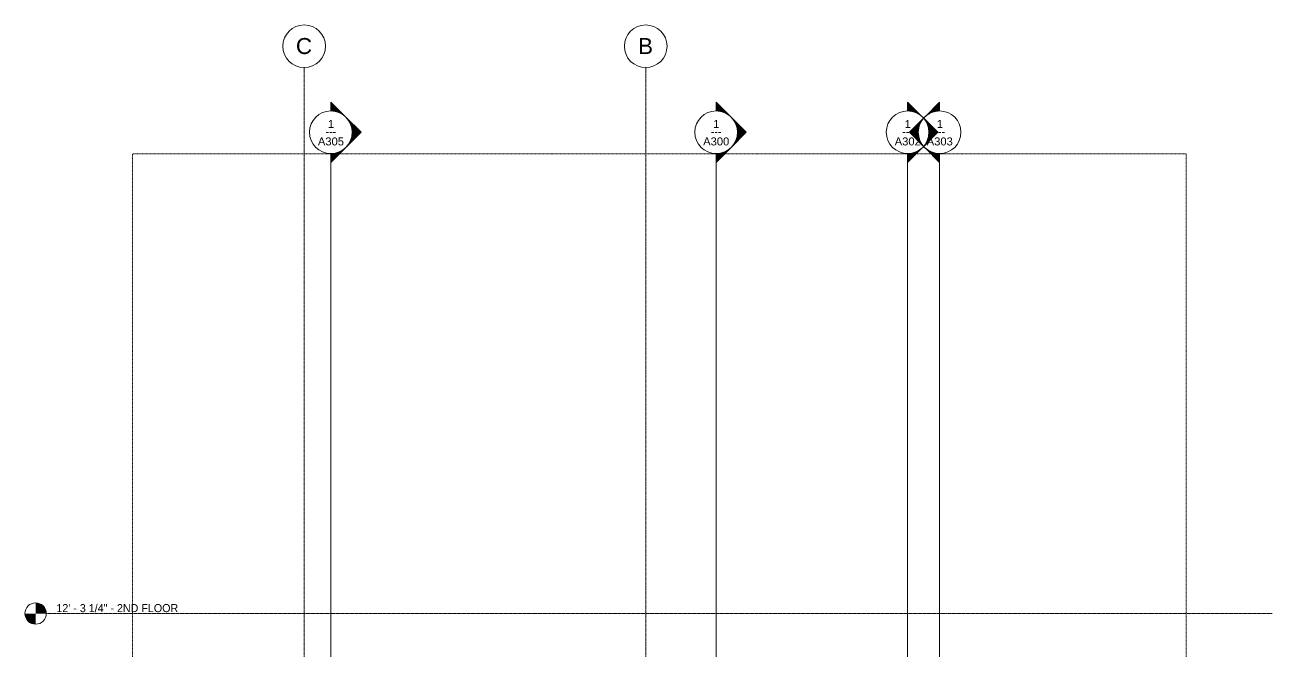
# Model space of a CAD drawing. Header units: inches. Extents: x -8998 to -7518, y -226 to 479.
# Drawn here: x -8219 to -7518, y 126 to 478 of the extents above; entities that cross this region are included whole.
import ezdxf

# ---------------------------------------------------------------- set-up
doc = ezdxf.new("R2010")
doc.units = ezdxf.units.IN
doc.header["$MEASUREMENT"] = 0
doc.linetypes.add('Aligning Line 1_8_', pattern=[0.25, 0.125, -0.125])
doc.linetypes.add('Grid Line 1_2_', pattern=[0.875, 0.5, -0.125, 0.125, -0.125])
for name, color, linetype, lineweight in [('A-FLOR-LEVL', 51, 'Continuous', 9), ('A-FLOR-LEVL-1', 51, 'Grid Line 1_2_', 9), ('G-ANNO-SYMB', 111, 'Aligning Line 1_8_', 9), ('G-ANNO-SYMB-1', 111, 'Continuous', 9), ('S-GRID-1', 1, 'Grid Line 1_2_', 9), ('S-GRID-IDEN', 1, 'Continuous', 9)]:
    doc.layers.add(name, color=color, linetype=linetype, lineweight=lineweight)
doc.styles.add('Arial', font='arial.ttf', dxfattribs={"height": 9})
doc.styles.add('Arial_1', font='arial.ttf', dxfattribs={"height": 4.5})
doc.styles.add('Century Gothic', font='ufonts.com_century-gothic.ttf', dxfattribs={"height": 4.5})

# ---------------------------------------------------------------- blocks, each defined once
blk = doc.blocks.new('Level - Level Head - Circle-50818-Section 26')
at = {"layer": 'A-FLOR-LEVL'}
h = blk.add_hatch(color=256, dxfattribs=at)
edge = h.paths.add_edge_path(flags=0)
edge.add_line((8283.6, 32), (8289.6, 32))
edge.add_arc((8283.6, 32), 6, 0, 90)
edge.add_line((8283.6, 38), (8283.6, 32))
h = blk.add_hatch(color=256, dxfattribs=at)
edge = h.paths.add_edge_path(flags=0)
edge.add_line((8283.6, 26), (8283.6, 32))
edge.add_line((8283.6, 32), (8277.6, 32))
edge.add_arc((8283.6, 32), 6, 180, 270)
blk.add_circle((8283.6, 32), 6, dxfattribs=at)
blk = doc.blocks.new('Grid - Grid Head - Circle-50561-Section 26')
at = {"layer": 'S-GRID-IDEN'}
for start, end in [(0, 180), (180, 360)]:
    blk.add_arc((8434.57, 466.14), 12, start, end, dxfattribs=at)
blk = doc.blocks.new('Section - Section Head - Filled-22785-Section 26')
at = {"layer": 'G-ANNO-SYMB-1'}
h = blk.add_hatch(color=256, dxfattribs=at)
edge = h.paths.add_edge_path(flags=0)
edge.add_arc((8666.17, 417.77), 12.02, 47.9216, 90)
edge.add_line((8666.17, 429.79), (8666.17, 434.74))
edge.add_line((8666.17, 434.74), (8674.22, 426.69))
h = blk.add_hatch(color=256, dxfattribs=at)
edge = h.paths.add_edge_path(flags=0)
edge.add_line((8674.65, 426.26), (8683.14, 417.77))
edge.add_line((8683.14, 417.77), (8678.17, 417.77))
edge.add_arc((8666.17, 417.77), 12, 360, 405)
h = blk.add_hatch(color=256, dxfattribs=at)
edge = h.paths.add_edge_path(flags=0)
edge.add_arc((8666.17, 417.77), 12, 315, 360)
edge.add_line((8678.17, 417.77), (8683.14, 417.77))
edge.add_line((8683.14, 417.77), (8674.65, 409.28))
h = blk.add_hatch(color=256, dxfattribs=at)
edge = h.paths.add_edge_path(flags=0)
edge.add_line((8674.22, 408.85), (8666.17, 400.8))
edge.add_line((8666.17, 400.8), (8666.17, 405.75))
edge.add_arc((8666.17, 417.77), 12.02, 270, 312.0784)
for p, q in [((8674.22, 426.69), (8666.17, 434.74)), ((8666.17, 434.74), (8666.17, 429.79)), ((8683.14, 417.77), (8674.65, 426.26)), ((8674.65, 409.28), (8683.14, 417.77)), ((8678.17, 417.77), (8683.14, 417.77)), ((8683.14, 417.77), (8678.17, 417.77)), ((8666.17, 400.8), (8674.22, 408.85)), ((8666.17, 405.75), (8666.17, 400.8))]:
    blk.add_line(p, q, dxfattribs=at)
for centre, radius, start, end in [((8666.17, 417.79), 12, 90, 270), ((8666.17, 417.79), 12, 270, 90), ((8666.17, 417.77), 12.02, 47.9216, 90), ((8666.17, 417.77), 12, 360, 45), ((8666.17, 417.77), 12, 315, 360), ((8666.17, 417.77), 12.02, 270, 312.0784)]:
    blk.add_arc(centre, radius, start, end, dxfattribs=at)

msp = doc.modelspace()

# ---------------------------------------------------------------- linework, layer by layer
at = {"layer": 'A-FLOR-LEVL-1'}
msp.add_line((-7518.36, 147.25), (-8207.49, 147.25), dxfattribs=at)
at = {"layer": 'G-ANNO-SYMB'}
for p, q in [((-8159.11, 405.77), (-8159.11, -182.48)), ((-7566.74, 405.77), (-8159.11, 405.77)), ((-7566.74, 405.77), (-7566.74, -182.48))]:
    msp.add_line(p, q, dxfattribs=at)
at = {"layer": 'G-ANNO-SYMB-1'}
for p, q in [((-8047.51, 405.77), (-8047.51, -196.9)), ((-7830.92, 405.77), (-7830.92, -196.9)), ((-7723.24, 405.77), (-7723.24, -196.9)), ((-7705.24, 405.77), (-7705.24, -196.9))]:
    msp.add_line(p, q, dxfattribs=at)
at = {"layer": 'S-GRID-1'}
for p, q in [((-8062.51, -194), (-8062.51, 454.14)), ((-7870.51, -194), (-7870.51, 454.14))]:
    msp.add_line(p, q, dxfattribs=at)

# ---------------------------------------------------------------- block references
at = {"layer": 'A-FLOR-LEVL'}
msp.add_blockref('Level - Level Head - Circle-50818-Section 26', (-16497.08, 115.25), dxfattribs=at)
at = {"layer": 'G-ANNO-SYMB-1'}
for p in [(-16713.68, 0), (-16497.08, 0), (-16389.4, 0)]:
    msp.add_blockref('Section - Section Head - Filled-22785-Section 26', p, dxfattribs=at)
at = {"layer": 'G-ANNO-SYMB-1', "extrusion": (0, 0, -1)}
msp.add_blockref('Section - Section Head - Filled-22785-Section 26', (-960.93, 0), dxfattribs=at)
at = {"layer": 'S-GRID-IDEN'}
for p in [(-16497.08, 0), (-16305.08, 0)]:
    msp.add_blockref('Grid - Grid Head - Circle-50561-Section 26', p, dxfattribs=at)

# ---------------------------------------------------------------- texts
at = {"layer": 'A-FLOR-LEVL', "insert": (-8201.81, 152.53), "char_height": 4.5, "width": 87.567, "attachment_point": 1, "style": 'Century Gothic'}
msp.add_mtext('12\' - 3 1/4" - 2ND FLOOR', dxfattribs=at)
at = {"layer": 'G-ANNO-SYMB-1', "char_height": 4.5, "attachment_point": 1}
for s, insert, width, style in [('1', (-8049.17, 424.72), 4.242, 'Arial_1'), ('1', (-7832.58, 424.72), 4.242, 'Arial_1'), ('1', (-7724.9, 424.72), 4.242, 'Arial_1'), ('1', (-7706.9, 424.72), 4.242, 'Arial_1'), ('A305', (-8054.8, 414.91), 17.877, 'Arial_1'), ('---', (-8050.5, 420.47), 7.7265, 'Century Gothic'), ('A300', (-7838.2, 414.91), 17.877, 'Arial_1'), ('---', (-7833.9, 420.47), 7.7265, 'Century Gothic'), ('A302', (-7730.52, 414.91), 17.877, 'Arial_1'), ('---', (-7726.22, 420.47), 7.7265, 'Century Gothic'), ('A303', (-7712.52, 414.91), 17.877, 'Arial_1'), ('---', (-7708.22, 420.47), 7.7265, 'Century Gothic')]:
    msp.add_mtext(s, dxfattribs=dict(at, insert=insert, width=width, style=style))
at = {"layer": 'S-GRID-IDEN', "char_height": 9, "attachment_point": 1, "style": 'Arial'}
for s, insert, width in [('C', (-8067.15, 470.79), 11.0595), ('B', (-7874.77, 470.79), 10.1505)]:
    msp.add_mtext(s, dxfattribs=dict(at, insert=insert, width=width))

doc.saveas('drawing.dxf')
